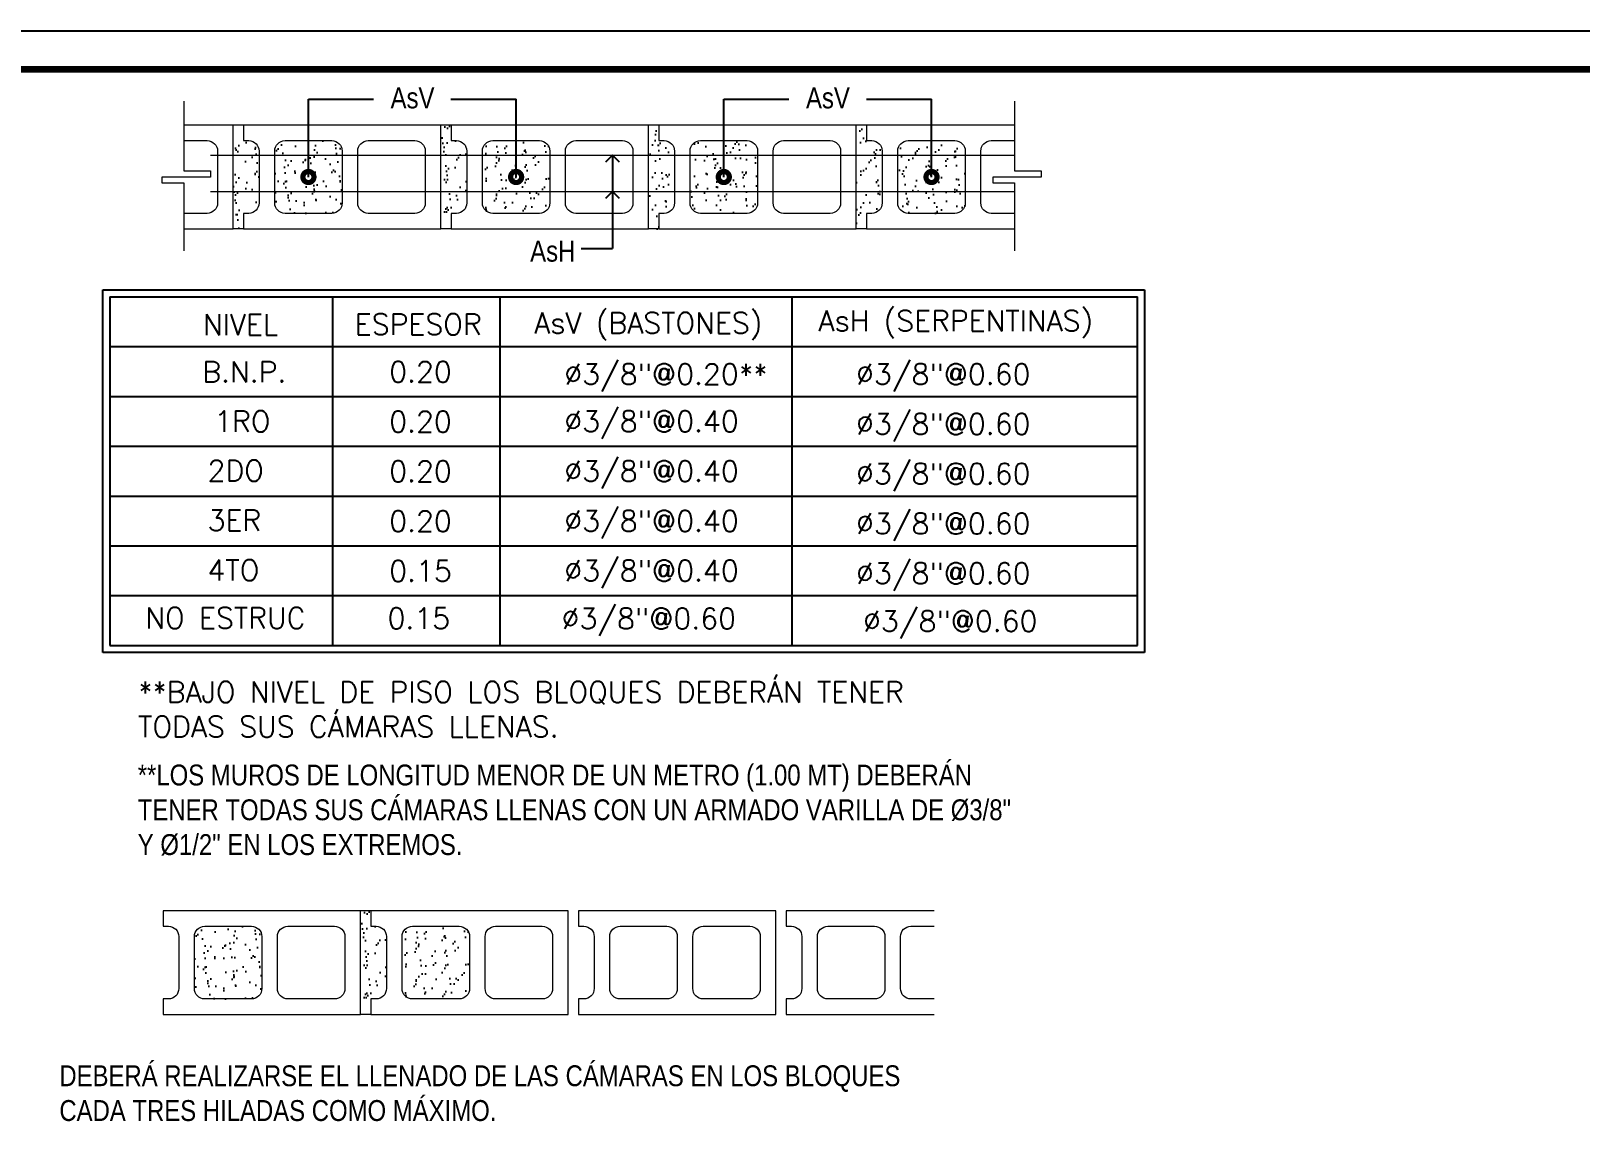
# Model space of a CAD drawing. Header units: feet. Extents: x 317 to 512, y -141 to 162.
# Drawn here: x 406.69 to 424.19, y -61.23 to -48.65 of the extents above; entities that cross this region are included whole.
import ezdxf

# ---------------------------------------------------------------- set-up
doc = ezdxf.new("R2010")
doc.units = ezdxf.units.FT
doc.header["$MEASUREMENT"] = 0
for name, color, linetype, lineweight in [('ACEROS', 5, 'Continuous', 60), ('Divisorios', 10, 'Continuous', 9), ('ESTRIBOS', 51, 'Continuous', 20)]:
    doc.layers.add(name, color=color, linetype=linetype, lineweight=lineweight)
for name, color, linetype in [('Dimensiones&Letras', 7, 'Continuous'), ('MARCO', 1, 'Continuous'), ('relleno', 8, 'Continuous'), ('Titulos', 6, 'Continuous')]:
    doc.layers.add(name, color=color, linetype=linetype)
doc.styles.add('ROMANS', font='romans.shx')
doc.styles.add('TXT', font='technic_.ttf')
pattern_1 = [(307.5, (190.25787, 1398.53911), (0.22614938, 0.007393467), [0, -0.17840088, 0, -0.1995273, 0, -0.190724625]), (277.5, (190.25787, 1398.5391), (0.33123246, -0.20771692), [0, -0.09624258, 0, -0.16079553, 0, -0.061618725]), (237.5, (190.25787, 1398.68348), (0.000664197, -0.365503716), [0, -0.0586845, 0, -0.2112642, 0, -0.27581715]), (227.5, (190.25787, 1398.68348), (0.103011903, -0.352826073), [0, -0.02934225, 0, -0.13849542, 0, -0.15844815])]
pattern_2 = [(307.5, (189.35012, 1389.6582), (0.22614938, 0.007393467), [0, -0.17840088, 0, -0.1995273, 0, -0.190724625]), (277.5, (189.35012, 1389.6582), (0.33123246, -0.20771692), [0, -0.09624258, 0, -0.16079553, 0, -0.061618725]), (237.5, (189.35012, 1389.80257), (0.000664197, -0.365503716), [0, -0.0586845, 0, -0.2112642, 0, -0.27581715]), (227.5, (189.35012, 1389.80257), (0.103011903, -0.352826073), [0, -0.02934225, 0, -0.13849542, 0, -0.15844815])]

msp = doc.modelspace()

# ---------------------------------------------------------------- hatches: boundary and pattern name
at = {"layer": 'relleno'}
h = msp.add_hatch(dxfattribs=at)
h.set_pattern_fill('AR-SAND', color=256, scale=0.117369, angle=270, style=0)
h.set_pattern_definition(pattern_1)
h.paths.add_polyline_path([(408.97107, -50.89213), (409.08844, -50.89213), (409.08844, -50.71608), (409.14713, -50.71608, 0.41421356), (409.2645, -50.59871), (409.2645, -50.01186, 0.41421356), (409.14713, -49.89449), (409.08844, -49.89449), (409.08844, -49.71844), (408.97107, -49.71844)])
h = msp.add_hatch(dxfattribs=at)
h.set_pattern_fill('AR-SAND', color=256, scale=0.117369, angle=270, style=0)
h.set_pattern_definition(pattern_1)
h.paths.add_polyline_path([(411.31845, -50.89213), (411.43582, -50.89213), (411.43582, -50.71608), (411.49451, -50.71608, 0.41421356), (411.61188, -50.59871), (411.61188, -50.01186, 0.41421356), (411.49451, -49.89449), (411.43582, -49.89449), (411.43582, -49.71844), (411.31845, -49.71844)])
h = msp.add_hatch(dxfattribs=at)
h.set_pattern_fill('AR-SAND', color=256, scale=0.117369, angle=270, style=0)
h.set_pattern_definition(pattern_1)
h.paths.add_polyline_path([(413.66583, -50.89213), (413.7832, -50.89213), (413.7832, -50.71608), (413.84189, -50.71608, 0.41421356), (413.95926, -50.59871), (413.95926, -50.01186, 0.41421356), (413.84189, -49.89449), (413.7832, -49.89449), (413.7832, -49.71844), (413.66583, -49.71844)])
h = msp.add_hatch(dxfattribs=at)
h.set_pattern_fill('AR-SAND', color=256, scale=0.117369, angle=270, style=0)
h.set_pattern_definition(pattern_1)
h.paths.add_polyline_path([(416.01321, -50.89213), (416.13058, -50.89213), (416.13058, -50.71608), (416.18927, -50.71608, 0.41421356), (416.30664, -50.59871), (416.30664, -50.01186, 0.41421356), (416.18927, -49.89449), (416.13058, -49.89449), (416.13058, -49.71844), (416.01321, -49.71844)])
h = msp.add_hatch(dxfattribs=at)
h.set_pattern_fill('AR-SAND', color=256, scale=0.117369, angle=270, style=0)
h.set_pattern_definition(pattern_1)
h.paths.add_polyline_path([(410.08608, -50.71608, 0.41421356), (410.20345, -50.59871), (410.20345, -50.01186, 0.41421356), (410.08608, -49.89449), (409.55792, -49.89449, 0.41421356), (409.44055, -50.01186), (409.44055, -50.59871, 0.41421356), (409.55792, -50.71608)])
h = msp.add_hatch(dxfattribs=at)
h.set_pattern_fill('AR-SAND', color=256, scale=0.117369, angle=270, style=0)
h.set_pattern_definition(pattern_1)
h.paths.add_polyline_path([(412.43346, -50.71608, 0.41421356), (412.55083, -50.59871), (412.55083, -50.01186, 0.41421356), (412.43346, -49.89449), (411.9053, -49.89449, 0.41421356), (411.78793, -50.01186), (411.78793, -50.59871, 0.41421356), (411.9053, -50.71608)])
h = msp.add_hatch(dxfattribs=at)
h.set_pattern_fill('AR-SAND', color=256, scale=0.117369, angle=270, style=0)
h.set_pattern_definition(pattern_1)
h.paths.add_polyline_path([(414.78084, -50.71608, 0.41421356), (414.89821, -50.59871), (414.89821, -50.01186, 0.41421356), (414.78084, -49.89449), (414.25268, -49.89449, 0.41421356), (414.13531, -50.01186), (414.13531, -50.59871, 0.41421356), (414.25268, -50.71608)])
h = msp.add_hatch(dxfattribs=at)
h.set_pattern_fill('AR-SAND', color=256, scale=0.117369, angle=270, style=0)
h.set_pattern_definition(pattern_1)
h.paths.add_polyline_path([(417.12822, -50.71608, 0.41421356), (417.24559, -50.59871), (417.24559, -50.01186, 0.41421356), (417.12822, -49.89449), (416.60006, -49.89449, 0.41421356), (416.48269, -50.01186), (416.48269, -50.59871, 0.41421356), (416.60006, -50.71608)])
h = msp.add_hatch(dxfattribs=at)
h.set_pattern_fill('AR-SAND', color=256, scale=0.117369, angle=270, style=0)
h.set_pattern_definition(pattern_2)
h.paths.add_polyline_path([(410.4107, -59.77304), (410.52807, -59.77304), (410.52807, -59.59699), (410.58676, -59.59699, 0.41421356), (410.70413, -59.47962), (410.70413, -58.89277, 0.41421356), (410.58676, -58.7754), (410.52807, -58.7754), (410.52807, -58.59935), (410.4107, -58.59935)])
h = msp.add_hatch(dxfattribs=at)
h.set_pattern_fill('AR-SAND', color=256, scale=0.117369, angle=270, style=0)
h.set_pattern_definition(pattern_2)
h.paths.add_polyline_path([(409.17833, -59.59699, 0.41421356), (409.2957, -59.47962), (409.2957, -58.89277, 0.41421356), (409.17833, -58.7754), (408.65017, -58.7754, 0.41421356), (408.5328, -58.89277), (408.5328, -59.47962, 0.41421356), (408.65017, -59.59699)])
h = msp.add_hatch(dxfattribs=at)
h.set_pattern_fill('AR-SAND', color=256, scale=0.117369, angle=270, style=0)
h.set_pattern_definition(pattern_2)
h.paths.add_polyline_path([(411.52571, -59.59699, 0.41421356), (411.64308, -59.47962), (411.64308, -58.89277, 0.41421356), (411.52571, -58.7754), (410.99755, -58.7754, 0.41421356), (410.88018, -58.89277), (410.88018, -59.47962, 0.41421356), (410.99755, -59.59699)])

# ---------------------------------------------------------------- linework, layer by layer
at = {"layer": 'ACEROS', "const_width": 0.12519}
for points in [[(409.822, -50.33463, 1), (409.822, -50.27594, 1)], [(412.16938, -50.33463, 1), (412.16938, -50.27594, 1)], [(414.51676, -50.33463, 1), (414.51676, -50.27594, 1)], [(416.86414, -50.33463, 1), (416.86414, -50.27594, 1)]]:
    msp.add_lwpolyline(points, format="xyb", close=True, dxfattribs=at)
at = {"layer": 'Dimensiones&Letras'}
for p, q in [((409.822, -50.30528), (409.822, -49.42502)), ((409.822, -49.42502), (410.55835, -49.42502)), ((411.43303, -49.42502), (412.16938, -49.42502)), ((412.16938, -50.30528), (412.16938, -49.42502)), ((414.51676, -50.30528), (414.51676, -49.42502)), ((414.51676, -49.42502), (415.25311, -49.42502)), ((416.12779, -49.42502), (416.86414, -49.42502)), ((416.86414, -50.30528), (416.86414, -49.42502)), ((413.25832, -50.05776), (413.17851, -50.13757)), ((413.33814, -50.13757), (413.25832, -50.05776)), ((413.25832, -50.05776), (413.25832, -50.46964)), ((413.25832, -50.46964), (413.17851, -50.54945)), ((413.33814, -50.54945), (413.25832, -50.46964)), ((413.25832, -50.46964), (413.25832, -50.62926)), ((413.25832, -50.62926), (413.25832, -51.11455)), ((412.90343, -51.11455), (413.25832, -51.11455))]:
    msp.add_line(p, q, dxfattribs=at)
at = {"layer": 'Divisorios'}
for p, q in [((409.08844, -49.71844), (408.97107, -49.71844)), ((411.43582, -49.71844), (411.31845, -49.71844)), ((413.7832, -49.71844), (413.66583, -49.71844)), ((416.13058, -49.71844), (416.01321, -49.71844)), ((409.08844, -50.89213), (408.97107, -50.89213)), ((411.43582, -50.89213), (411.31845, -50.89213)), ((413.7832, -50.89213), (413.66583, -50.89213)), ((416.13058, -50.89213), (416.01321, -50.89213)), ((410.52807, -58.59935), (410.4107, -58.59935)), ((410.52807, -59.77304), (410.4107, -59.77304))]:
    msp.add_line(p, q, dxfattribs=at)
for points in [[(408.41357, -49.44647), (408.41357, -50.23428), (408.71356, -50.23428), (408.71356, -50.30528), (408.16618, -50.30528), (408.16618, -50.37306), (408.41357, -50.37306), (408.41357, -51.14104)], [(417.80309, -49.44647), (417.80309, -50.23428), (418.10308, -50.23428), (418.10308, -50.30528), (417.5557, -50.30528), (417.5557, -50.37306), (417.80309, -50.37306), (417.80309, -51.14104)], [(408.41357, -50.89213), (408.97107, -50.89213), (408.97107, -49.71844), (408.97107, -49.71844), (408.41357, -49.71844)], [(416.13058, -50.71608), (416.13058, -50.89213), (417.80309, -50.89213)], [(415.22283, -59.59699), (415.22283, -59.77304), (416.89534, -59.77304)]]:
    msp.add_lwpolyline(points, dxfattribs=at)
for points in [[(409.08844, -50.71608), (409.08844, -50.89213), (411.31845, -50.89213), (411.31845, -49.71844), (411.31845, -49.71844), (409.08844, -49.71844), (409.08844, -49.89449), (409.14713, -49.89449, -0.41421356), (409.2645, -50.01186), (409.2645, -50.59871, -0.41421356), (409.14713, -50.71608), (409.08844, -50.71608)], [(411.43582, -50.71608), (411.43582, -50.89213), (413.66583, -50.89213), (413.66583, -49.71844), (413.66583, -49.71844), (411.43582, -49.71844), (411.43582, -49.89449), (411.49451, -49.89449, -0.41421356), (411.61188, -50.01186), (411.61188, -50.59871, -0.41421356), (411.49451, -50.71608), (411.43582, -50.71608)], [(413.7832, -50.71608), (413.7832, -50.89213), (416.01321, -50.89213), (416.01321, -49.71844), (416.01321, -49.71844), (413.7832, -49.71844), (413.7832, -49.89449), (413.84189, -49.89449, -0.41421356), (413.95926, -50.01186), (413.95926, -50.59871, -0.41421356), (413.84189, -50.71608), (413.7832, -50.71608)], [(417.80309, -49.71844), (416.13058, -49.71844), (416.13058, -49.89449), (416.18927, -49.89449, -0.41421356), (416.30664, -50.01186), (416.30664, -50.59871, -0.41421356), (416.18927, -50.71608), (416.13058, -50.71608)], [(408.41357, -49.89449), (408.67765, -49.89449, -0.41421356), (408.79502, -50.01186), (408.79502, -50.59871, -0.41421356), (408.67765, -50.71608), (408.41357, -50.71608)], [(417.80309, -50.71608), (417.53901, -50.71608, -0.41421356), (417.42164, -50.59871), (417.42164, -50.01186, -0.41421356), (417.53901, -49.89449), (417.80309, -49.89449)], [(408.18069, -59.59699), (408.18069, -59.77304), (410.4107, -59.77304), (410.4107, -58.59935), (410.4107, -58.59935), (408.18069, -58.59935), (408.18069, -58.7754), (408.23938, -58.7754, -0.41421356), (408.35675, -58.89277), (408.35675, -59.47962, -0.41421356), (408.23938, -59.59699), (408.18069, -59.59699)], [(410.52807, -59.59699), (410.52807, -59.77304), (412.75808, -59.77304), (412.75808, -58.59935), (412.75808, -58.59935), (410.52807, -58.59935), (410.52807, -58.7754), (410.58676, -58.7754, -0.41421356), (410.70413, -58.89277), (410.70413, -59.47962, -0.41421356), (410.58676, -59.59699), (410.52807, -59.59699)], [(412.87545, -59.59699), (412.87545, -59.77304), (415.10546, -59.77304), (415.10546, -58.59935), (415.10546, -58.59935), (412.87545, -58.59935), (412.87545, -58.7754), (412.93414, -58.7754, -0.41421356), (413.05151, -58.89277), (413.05151, -59.47962, -0.41421356), (412.93414, -59.59699), (412.87545, -59.59699)], [(416.89534, -58.59935), (415.22283, -58.59935), (415.22283, -58.7754), (415.28152, -58.7754, -0.41421356), (415.39889, -58.89277), (415.39889, -59.47962, -0.41421356), (415.28152, -59.59699), (415.22283, -59.59699)], [(416.89534, -59.59699), (416.63126, -59.59699, -0.41421356), (416.51389, -59.47962), (416.51389, -58.89277, -0.41421356), (416.63126, -58.7754), (416.89534, -58.7754)]]:
    msp.add_lwpolyline(points, format="xyb", dxfattribs=at)
for points in [[(410.20345, -50.01186), (410.20345, -50.59871, -0.41421356), (410.08608, -50.71608), (409.55792, -50.71608, -0.41421356), (409.44055, -50.59871), (409.44055, -50.01186, -0.41421356), (409.55792, -49.89449), (410.08608, -49.89449, -0.41421356)], [(411.1424, -50.01186), (411.1424, -50.59871, -0.41421356), (411.02503, -50.71608), (410.49687, -50.71608, -0.41421356), (410.3795, -50.59871), (410.3795, -50.01186, -0.41421356), (410.49687, -49.89449), (411.02503, -49.89449, -0.41421356)], [(412.55083, -50.01186), (412.55083, -50.59871, -0.41421356), (412.43346, -50.71608), (411.9053, -50.71608, -0.41421356), (411.78793, -50.59871), (411.78793, -50.01186, -0.41421356), (411.9053, -49.89449), (412.43346, -49.89449, -0.41421356)], [(413.48978, -50.01186), (413.48978, -50.59871, -0.41421356), (413.37241, -50.71608), (412.84425, -50.71608, -0.41421356), (412.72688, -50.59871), (412.72688, -50.01186, -0.41421356), (412.84425, -49.89449), (413.37241, -49.89449, -0.41421356)], [(414.89821, -50.01186), (414.89821, -50.59871, -0.41421356), (414.78084, -50.71608), (414.25268, -50.71608, -0.41421356), (414.13531, -50.59871), (414.13531, -50.01186, -0.41421356), (414.25268, -49.89449), (414.78084, -49.89449, -0.41421356)], [(415.83716, -50.01186), (415.83716, -50.59871, -0.41421356), (415.71979, -50.71608), (415.19163, -50.71608, -0.41421356), (415.07426, -50.59871), (415.07426, -50.01186, -0.41421356), (415.19163, -49.89449), (415.71979, -49.89449, -0.41421356)], [(417.24559, -50.01186), (417.24559, -50.59871, -0.41421356), (417.12822, -50.71608), (416.60006, -50.71608, -0.41421356), (416.48269, -50.59871), (416.48269, -50.01186, -0.41421356), (416.60006, -49.89449), (417.12822, -49.89449, -0.41421356)], [(409.2957, -58.89277), (409.2957, -59.47962, -0.41421356), (409.17833, -59.59699), (408.65017, -59.59699, -0.41421356), (408.5328, -59.47962), (408.5328, -58.89277, -0.41421356), (408.65017, -58.7754), (409.17833, -58.7754, -0.41421356)], [(410.23465, -58.89277), (410.23465, -59.47962, -0.41421356), (410.11728, -59.59699), (409.58912, -59.59699, -0.41421356), (409.47175, -59.47962), (409.47175, -58.89277, -0.41421356), (409.58912, -58.7754), (410.11728, -58.7754, -0.41421356)], [(411.64308, -58.89277), (411.64308, -59.47962, -0.41421356), (411.52571, -59.59699), (410.99755, -59.59699, -0.41421356), (410.88018, -59.47962), (410.88018, -58.89277, -0.41421356), (410.99755, -58.7754), (411.52571, -58.7754, -0.41421356)], [(412.58203, -58.89277), (412.58203, -59.47962, -0.41421356), (412.46466, -59.59699), (411.9365, -59.59699, -0.41421356), (411.81913, -59.47962), (411.81913, -58.89277, -0.41421356), (411.9365, -58.7754), (412.46466, -58.7754, -0.41421356)], [(413.99046, -58.89277), (413.99046, -59.47962, -0.41421356), (413.87309, -59.59699), (413.34493, -59.59699, -0.41421356), (413.22756, -59.47962), (413.22756, -58.89277, -0.41421356), (413.34493, -58.7754), (413.87309, -58.7754, -0.41421356)], [(414.92941, -58.89277), (414.92941, -59.47962, -0.41421356), (414.81204, -59.59699), (414.28388, -59.59699, -0.41421356), (414.16651, -59.47962), (414.16651, -58.89277, -0.41421356), (414.28388, -58.7754), (414.81204, -58.7754, -0.41421356)], [(416.33784, -58.89277), (416.33784, -59.47962, -0.41421356), (416.22047, -59.59699), (415.69231, -59.59699, -0.41421356), (415.57494, -59.47962), (415.57494, -58.89277, -0.41421356), (415.69231, -58.7754), (416.22047, -58.7754, -0.41421356)]]:
    msp.add_lwpolyline(points, format="xyb", close=True, dxfattribs=at)
at = {"layer": 'ESTRIBOS'}
for p, q in [((408.71356, -50.05776), (417.80309, -50.05776)), ((408.71356, -50.46964), (417.80309, -50.46964))]:
    msp.add_line(p, q, dxfattribs=at)
at = {"layer": 'MARCO'}
msp.add_lwpolyline([(387.97006, -48.65447), (452.47006, -48.65447), (452.47006, -90.65447), (387.97006, -90.65447)], close=True, dxfattribs=at)
at = {"layer": 'MARCO', "const_width": 0.075}
msp.add_lwpolyline([(445.29759, -49.0885), (388.40409, -49.0885), (388.40409, -90.22044), (445.29759, -90.22044)], close=True, dxfattribs=at)
at = {"layer": 'Titulos', "ltscale": 100}
for p, q in [((407.49704, -51.58165), (419.1936, -51.58165)), ((407.49704, -55.67902), (407.49704, -51.58165)), ((419.1936, -51.58165), (419.27224, -51.58165)), ((419.27224, -51.58165), (419.27224, -55.03751)), ((419.27224, -55.03751), (419.27224, -55.67902)), ((419.27224, -55.60038), (419.27224, -55.67902)), ((407.69516, -55.67902), (407.49704, -55.67902)), ((419.27224, -55.67902), (407.69516, -55.67902))]:
    msp.add_line(p, q, dxfattribs=at)
at = {"layer": 'Titulos'}
for p, q in [((407.57567, -51.66029), (419.1936, -51.66029)), ((407.57567, -51.66029), (407.57567, -55.60038)), ((410.09229, -51.66029), (410.09229, -55.60038)), ((411.98589, -51.66029), (411.98589, -55.60038)), ((415.28391, -51.66029), (415.28391, -55.60038)), ((419.1936, -55.60038), (419.1936, -51.66029)), ((407.57567, -52.22316), (419.1936, -52.22316)), ((415.01357, -52.22316), (419.1936, -52.22316)), ((407.57567, -52.78603), (419.1936, -52.78603)), ((407.57567, -53.3489), (419.1936, -53.3489)), ((407.57567, -53.3489), (419.1936, -53.3489)), ((407.57567, -53.91177), (419.1936, -53.91177)), ((407.57567, -54.47464), (419.1936, -54.47464)), ((407.57567, -55.03751), (419.1936, -55.03751)), ((407.57567, -55.60038), (419.1936, -55.60038)), ((407.57567, -55.60038), (419.1936, -55.60038)), ((407.69516, -55.60038), (419.1936, -55.60038)), ((407.69516, -55.60038), (419.1936, -55.60038)), ((407.69516, -55.60038), (419.1936, -55.60038))]:
    msp.add_line(p, q, dxfattribs=at)

# ---------------------------------------------------------------- texts
at = {"layer": 'Dimensiones&Letras', "char_height": 0.235895, "style": 'TXT'}
for s, insert, attachment_point in [('AsV', (410.99855, -49.53267), 8), ('AsV', (415.69331, -49.53267), 8), ('AsH', (412.58327, -51.02607), 2)]:
    msp.add_mtext(s, dxfattribs=dict(at, insert=insert, attachment_point=attachment_point))
at = {"layer": 'Dimensiones&Letras', "attachment_point": 1}
for s, insert, char_height, width, style in [('AsV (BASTONES)', (412.37276, -51.83701), 0.2359117, 2.9680846, 'ROMANS'), ('AsH (SERPENTINAS)', (415.58553, -51.81293), 0.2359117, 4.888607, 'ROMANS'), ('NIVEL', (408.62992, -51.85627), 0.235912, 1.0698802, 'ROMANS'), ('ESPESOR', (410.34505, -51.85324), 0.235912, 1.2009943, 'ROMANS'), ('B.N.P.', (408.62234, -52.39006), 0.235912, 0.3607439, 'ROMANS'), ('0.20', (410.73512, -52.39006), 0.235912, 1.0698802, 'ROMANS'), ('%%C3/8"@0.20**', (412.71399, -52.41651), 0.2359117, 1.9734579, 'ROMANS'), ('%%C3/8"@0.60', (416.01201, -52.41651), 0.2359117, 1.9734579, 'ROMANS'), ('1RO', (408.75689, -52.94988), 0.235912, 0.3607439, 'ROMANS'), ('0.20', (410.73512, -52.95293), 0.235912, 1.0698802, 'ROMANS'), ('%%C3/8"@0.40', (412.71399, -52.94988), 0.2359117, 1.9734579, 'ROMANS'), ('%%C3/8"@0.60', (416.01201, -52.97938), 0.2359117, 1.9734579, 'ROMANS'), ('2DO', (408.68164, -53.50641), 0.235912, 4.7026329, 'ROMANS'), ('0.20', (410.73512, -53.5158), 0.235912, 1.0698802, 'ROMANS'), ('%%C3/8"@0.40', (412.71399, -53.51275), 0.2359117, 1.9734579, 'ROMANS'), ('%%C3/8"@0.60', (416.01201, -53.54225), 0.2359117, 1.9734579, 'ROMANS'), ('3ER', (408.68164, -54.06928), 0.235912, 4.7026329, 'ROMANS'), ('0.20', (410.73512, -54.07867), 0.235912, 1.0698802, 'ROMANS'), ('%%C3/8"@0.40', (412.71399, -54.07562), 0.2359117, 1.9734579, 'ROMANS'), ('%%C3/8"@0.60', (416.01201, -54.10512), 0.2359117, 1.9734579, 'ROMANS'), ('%%C3/8"@0.40', (412.71399, -54.63849), 0.2359117, 1.9734579, 'ROMANS'), ('4TO', (408.68164, -54.63215), 0.235912, 4.7026329, 'ROMANS'), ('0.15', (410.73512, -54.64154), 0.235912, 1.0698802, 'ROMANS'), ('%%C3/8"@0.60', (416.01201, -54.66799), 0.2359117, 1.9734579, 'ROMANS'), ('%%C3/8"@0.60', (412.68297, -55.17898), 0.2359117, 1.9734579, 'ROMANS'), ('NO ESTRUC', (407.97851, -55.17264), 0.235912, 4.7026329, 'ROMANS'), ('0.15', (410.71522, -55.17621), 0.235912, 1.0698802, 'ROMANS'), ('%%C3/8"@0.60', (416.09065, -55.20848), 0.2359117, 1.9734579, 'ROMANS'), ('**BAJO NIVEL DE PISO LOS BLOQUES DEBERÁN TENER TODAS SUS CÁMARAS LLENAS.', (407.8964, -56.00824), 0.2359117, 10.0531726, 'ROMANS'), ('**LOS MUROS DE LONGITUD MENOR DE UN METRO (1.00 MT) DEBERÁN TENER TODAS SUS CÁMARAS LLENAS CON UN ARMADO VARILLA DE %%C3/8" Y %%C1/2" EN LOS EXTREMOS. ', (407.89299, -56.94761), 0.23591169, 10.0531726, 'TXT'), ('DEBERÁ REALIZARSE EL LLENADO DE LAS CÁMARAS EN LOS BLOQUES CADA TRES HILADAS COMO MÁXIMO.', (407.00713, -60.34746), 0.2359117, 10.263546, 'TXT')]:
    msp.add_mtext(s, dxfattribs=dict(at, insert=insert, char_height=char_height, width=width, style=style))

doc.saveas('drawing.dxf')
